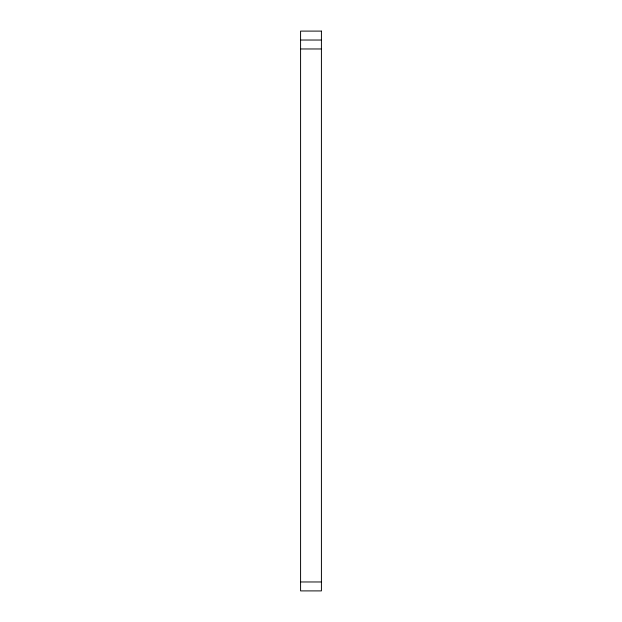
<?xml version="1.0" encoding="UTF-8"?>
<svg xmlns="http://www.w3.org/2000/svg" width="622" height="622" viewBox="0 0 622 622"><rect width="100%" height="100%" fill="white"/><g stroke="black" fill="none" stroke-linecap="round" stroke-linejoin="round"><path stroke-width="0.93" d="M300.582 40.033L321.418 40.033M300.582 48.967L321.418 48.967M300.582 581.967L321.418 581.967M321.418 31.1L300.582 31.1L300.582 590.9L321.418 590.9L321.418 31.1"/></g></svg>
